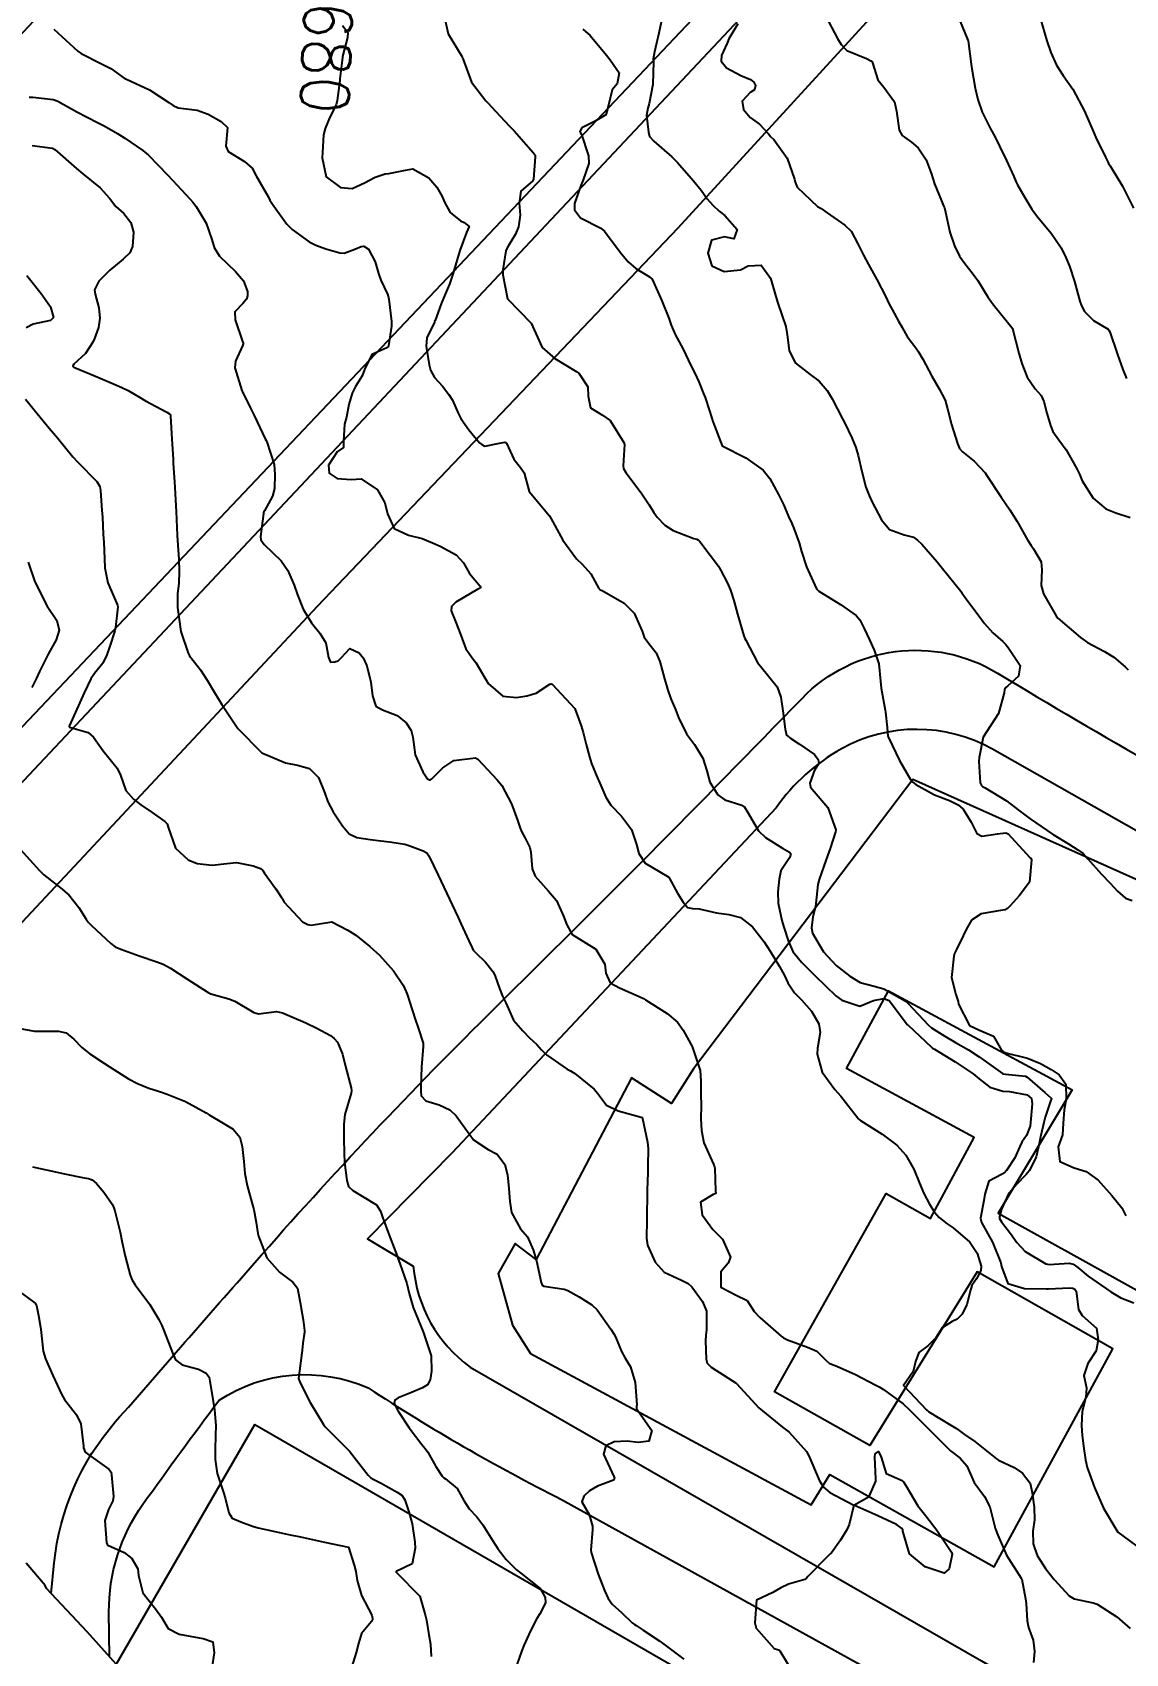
# Model space of a CAD drawing. Header units: metres. Extents: x 292545 to 299085, y 7450245 to 7463078.
# Drawn here: x 295831.4 to 295922.3, y 7461686.7 to 7461821.6 of the extents above; entities that cross this region are included whole.
import ezdxf
from ezdxf.enums import TextEntityAlignment as Align

# ---------------------------------------------------------------- set-up
doc = ezdxf.new("R2010")
doc.units = ezdxf.units.M
for name, color, linetype in [('Area', 45, 'Continuous'), ('Cotas', 45, 'Continuous'), ('Curvas de Nivel 1m', 11, 'Continuous'), ('Curvas de Nivel 5m', 15, 'Continuous'), ('Edificações', 30, 'Continuous'), ('Vias Primárias', 230, 'Continuous')]:
    doc.layers.add(name, color=color, linetype=linetype)
doc.styles.add('Style-STANDARD', font='STANDARD.shx')

msp = doc.modelspace()

# ---------------------------------------------------------------- linework, layer by layer
at = {"layer": 'Area'}
msp.add_polyline3d([(295840.8, 7461683.1, 692.92), (295835.94, 7461688.5, 693.48), (295832.55, 7461692.11, 688.6), (295832.46, 7461692.37, 688.63), (295830.88, 7461694.23, 688.38)], dxfattribs=at)
at = {"layer": 'Curvas de Nivel 1m', "flags": 128}
for points, elevation in [([(295865.61, 7461823.05), (295865.98, 7461821.45), (295867.15, 7461819.53), (295867.18, 7461819.44), (295867.19, 7461819.4), (295867.91, 7461817.43), (295869.12, 7461815.89), (295869.35, 7461815.65), (295869.55, 7461815.41), (295871.09, 7461813.76), (295871.46, 7461813.39), (295873.06, 7461811.57), (295873.21, 7461811.37), (295873.21, 7461811.22), (295873.09, 7461809.37), (295873.08, 7461809.32), (295873.03, 7461809.22), (295872.04, 7461808.36), (295871.89, 7461807.38), (295871.98, 7461806.36), (295871.83, 7461805.39), (295871.58, 7461804.79), (295870.97, 7461803.78), (295870.83, 7461803.54), (295870.78, 7461803.4), (295870.53, 7461801.82), (295870.53, 7461801.4), (295870.92, 7461799.4), (295872.89, 7461797.37), (295873.81, 7461795.36), (295874.86, 7461794.45), (295876.68, 7461793.33), (295876.84, 7461793.21), (295877.61, 7461792.1), (295877.62, 7461791.32), (295877.82, 7461790.33), (295878.81, 7461789.72), (295879.47, 7461789.29), (295880.61, 7461787.45), (295880.65, 7461787.28), (295880.53, 7461785.51), (295880.57, 7461785.28), (295880.75, 7461784.96), (295882.03, 7461783.27), (295882.71, 7461782.28), (295883.1, 7461781.64), (295883.36, 7461781.25), (295884.02, 7461780.57), (295884.69, 7461780.13), (295886.42, 7461779.48), (295886.68, 7461779.4), (295886.81, 7461779.33), (295886.93, 7461779.21), (295887.77, 7461778.09), (295888.46, 7461777.18), (295888.54, 7461777.07), (295888.65, 7461776.87), (295889.22, 7461775.76), (295889.47, 7461775.18), (295889.75, 7461774.3), (295890.06, 7461773.17), (295890.59, 7461771.38), (295890.67, 7461771.16), (295890.74, 7461771), (295891.72, 7461769.15), (295892.55, 7461768.13), (295893.34, 7461767.13), (295893.66, 7461766.26), (295893.82, 7461765.13), (295894.01, 7461763.61), (295894.14, 7461763.12), (295894.49, 7461762.83), (295895.22, 7461762.37), (295896.47, 7461761.51), (295896.77, 7461761.09), (295896.81, 7461760.74), (295896.45, 7461760.2), (295896.06, 7461759.1), (295896.13, 7461758.78), (295896.44, 7461758.42), (295897.57, 7461757.08), (295898.23, 7461755.24), (295898.21, 7461755.07), (295897.76, 7461753.69), (295897.54, 7461753.08), (295897.23, 7461752.21), (295896.84, 7461751.09), (295896.75, 7461750.68), (295896.58, 7461749.09), (295896.54, 7461748.86), (295896.31, 7461747.98), (295896.21, 7461747.09), (295896.3, 7461746.63), (295897.2, 7461745.08), (295898.26, 7461743.95), (295899.4, 7461743.06), (295900.25, 7461742.54), (295901.43, 7461742.22), (295902.24, 7461742.01), (295903.99, 7461741), (295904.22, 7461740.8), (295905.94, 7461738.98), (295906.2, 7461738.76), (295907.3, 7461738.07), (295908.19, 7461737.54), (295909.26, 7461736.94), (295910.17, 7461736.36), (295912.09, 7461734.97), (295912.15, 7461734.93), (295912.34, 7461734.9), (295914, 7461734.73), (295914.15, 7461734.66), (295915.63, 7461733.37), (295916.13, 7461732.93), (295916.17, 7461732.89), (295916.17, 7461732.86), (295916.13, 7461732.75), (295915.65, 7461731.33), (295915.54, 7461730.87), (295915.26, 7461729.7), (295915.1, 7461728.87), (295914.91, 7461728.04), (295914.34, 7461726.88), (295914.22, 7461726.71), (295914.06, 7461726.55), (295913.23, 7461725.71), (295912.58, 7461724.9), (295912.02, 7461723.67), (295911.86, 7461723.07), (295911.86, 7461722.91), (295912.01, 7461722.63), (295912.76, 7461721.66), (295913.3, 7461720.89), (295913.98, 7461720.16), (295915.71, 7461719.12), (295915.97, 7461719.07), (295917.64, 7461719.17), (295917.97, 7461719.11), (295918.37, 7461718.83), (295919.24, 7461718.1), (295919.95, 7461717.59), (295921.12, 7461716.8), (295921.94, 7461716.3), (295923.04, 7461715.88)], 679), ([(295883.76, 7461822.68), (295883.45, 7461821.25), (295883.4, 7461821.03), (295883.16, 7461819.97), (295883.05, 7461819.36), (295883.06, 7461819.25), (295883.06, 7461819.16), (295883, 7461817.25), (295882.71, 7461815.65), (295882.58, 7461815.26), (295882.48, 7461814.65), (295882.65, 7461813.26), (295882.74, 7461812.91), (295883.08, 7461812.52), (295884.58, 7461811.23), (295885.06, 7461810.74), (295886.39, 7461809.22), (295887.03, 7461808.44), (295887.53, 7461807.72), (295887.99, 7461807.2), (295888.53, 7461806.71), (295889, 7461806.33), (295890.03, 7461805.17), (295889.76, 7461804.4), (295888.98, 7461804.57), (295887.88, 7461804.3), (295887.58, 7461803.2), (295887.92, 7461802.16), (295888.95, 7461801.68), (295890.3, 7461801.82), (295890.95, 7461802.14), (295892.01, 7461802.2), (295892.79, 7461801.14), (295892.94, 7461800.66), (295893.37, 7461799.13), (295893.78, 7461798), (295894.07, 7461797.12), (295894.18, 7461796.42), (295894.36, 7461795.12), (295894.86, 7461794.08), (295896.1, 7461793.1), (295896.84, 7461792.56), (295897.52, 7461791.77), (295897.94, 7461791.08), (295898.8, 7461789.43), (295898.98, 7461789.07), (295899.56, 7461787.84), (295899.89, 7461787.05), (295900.1, 7461786.38), (295900.4, 7461785.05), (295900.73, 7461783.74), (295901, 7461783.04), (295901.26, 7461782.49), (295902.02, 7461781.03), (295902.69, 7461780.22), (295903.92, 7461779.78), (295904.69, 7461779.57), (295905.03, 7461779.33), (295905.4, 7461778.99), (295906.66, 7461777.54), (295907.12, 7461776.97), (295908.63, 7461775.09), (295908.69, 7461775), (295908.72, 7461774.95), (295909, 7461774.57), (295910.22, 7461772.93), (295910.38, 7461772.7), (295910.6, 7461772.4), (295911.29, 7461771.62), (295912.12, 7461770.91), (295912.36, 7461770.68), (295912.58, 7461770.41), (295913.58, 7461768.89), (295913.43, 7461768.01), (295912.54, 7461767.22), (295912.37, 7461767.07), (295912.28, 7461766.9), (295912.25, 7461766.62), (295911.77, 7461764.91), (295910.49, 7461762.93), (295910.15, 7461761.25), (295910.13, 7461760.93), (295910.23, 7461759.15), (295910.36, 7461758.93), (295910.44, 7461758.85), (295910.65, 7461758.72), (295912.42, 7461757.65), (295913.39, 7461756.89), (295914.41, 7461756.14), (295916.26, 7461754.86), (295916.34, 7461754.81), (295916.39, 7461754.78), (295917.6, 7461754.06), (295918.38, 7461753.56), (295918.8, 7461753.25), (295919.2, 7461752.82), (295920.35, 7461751.53), (295921.07, 7461750.8), (295921.68, 7461750.13), (295922.33, 7461749.54), (295922.9, 7461749.35)], 677), ([(295908.39, 7461822.95), (295909.17, 7461821.06), (295909.22, 7461820.94), (295909.24, 7461820.87), (295909.48, 7461818.94), (295909.54, 7461818.55), (295909.83, 7461816.93), (295910.05, 7461816), (295910.42, 7461814.93), (295911.09, 7461813.55), (295911.45, 7461812.92), (295911.86, 7461812.12), (295912.43, 7461810.91), (295913.04, 7461809.59), (295913.25, 7461809.11), (295913.36, 7461808.9), (295913.96, 7461807.83), (295914.53, 7461806.88), (295915, 7461806.24), (295916.16, 7461804.86), (295916.97, 7461803.65), (295917.38, 7461802.85), (295917.68, 7461802.12), (295918.1, 7461800.84), (295918.54, 7461799.21), (295918.67, 7461798.83), (295918.91, 7461798.36), (295919.68, 7461797.6), (295920.89, 7461796.88), (295920.96, 7461796.8), (295921.02, 7461796.67), (295921.66, 7461794.79), (295922.1, 7461793.54), (295922.42, 7461792.78)], 674), ([(295915.2, 7461822.87), (295915.8, 7461820.86), (295916.13, 7461819.9), (295916.59, 7461818.86), (295917.14, 7461818), (295917.95, 7461816.84), (295918.91, 7461815.03), (295919.01, 7461814.83), (295919.1, 7461814.62), (295919.63, 7461813.36), (295919.87, 7461812.82), (295920.67, 7461811.19), (295920.86, 7461810.8), (295920.93, 7461810.68), (295921.05, 7461810.48), (295922.07, 7461808.79), (295923.01, 7461806.96)], 673), ([(295833.18, 7461821.84), (295835.16, 7461820.01), (295835.45, 7461819.82), (295837.14, 7461818.97), (295837.91, 7461818.56), (295839.03, 7461817.77), (295839.1, 7461817.74), (295839.13, 7461817.72), (295839.23, 7461817.68), (295841.12, 7461816.8), (295842.75, 7461815.73), (295843.11, 7461815.5), (295843.53, 7461815.3), (295845.1, 7461815.1), (295846.02, 7461814.77), (295847.09, 7461814.17), (295847.63, 7461813.67), (295847.49, 7461812.1), (295847.67, 7461811.67), (295849.05, 7461810.84), (295849.67, 7461810.27), (295850, 7461809.65), (295851.02, 7461807.87), (295851.15, 7461807.63), (295851.36, 7461807.28), (295852.56, 7461805.61), (295852.99, 7461805.18), (295854.42, 7461804.14), (295854.97, 7461803.86), (295855.8, 7461803.57), (295856.96, 7461803.24), (295857.32, 7461803.2), (295858.23, 7461803.55), (295858.74, 7461803.77), (295858.97, 7461803.8), (295859.34, 7461803.53), (295859.91, 7461802.48), (295860.18, 7461801.52), (295860.37, 7461800.95), (295860.93, 7461799.8), (295861.02, 7461799.51), (295861.04, 7461799.39), (295861.26, 7461797.51), (295861.26, 7461797.13), (295861.03, 7461795.51), (295860.99, 7461795.39), (295860.87, 7461795.32), (295859.62, 7461794.77), (295859.03, 7461793.54), (295858.84, 7461792.99), (295858.26, 7461792.12), (295858, 7461791.55), (295857.73, 7461790.63), (295857.51, 7461789.55), (295857.37, 7461788.97), (295857.27, 7461787.56), (295857.28, 7461787.04), (295856.76, 7461786.69), (295856.03, 7461785.57), (295856.07, 7461784.9), (295856.74, 7461784.46), (295857.9, 7461784.39), (295858.74, 7461784.44), (295860.09, 7461783.53), (295860.72, 7461782.45), (295860.93, 7461781.52), (295861.48, 7461780.3), (295862.69, 7461779.75), (295863.81, 7461779.48), (295864.68, 7461779.11), (295865.31, 7461778.83), (295866.66, 7461778.12), (295867.27, 7461777.44), (295867.76, 7461776.55), (295868.63, 7461775.51), (295868.68, 7461775.42), (295868.67, 7461775.38), (295868.63, 7461775.35), (295868.46, 7461775.25), (295866.62, 7461774.17), (295866.25, 7461773.82), (295866.23, 7461773.45), (295866.6, 7461772.55), (295867.03, 7461771.44), (295867.44, 7461770.3), (295868.05, 7461769.43), (295868.28, 7461769.14), (295868.56, 7461768.67), (295869.3, 7461767.41), (295870.53, 7461766.34), (295871.66, 7461766.25), (295872.53, 7461766.39), (295873.3, 7461766.6), (295874.44, 7461767.35), (295874.54, 7461767.38), (295874.63, 7461767.35), (295876.51, 7461765.33), (295877.05, 7461763.87), (295877.21, 7461763.32), (295877.47, 7461762.32), (295877.73, 7461761.31), (295877.9, 7461760.75), (295878.44, 7461759.48), (295878.5, 7461759.37), (295878.53, 7461759.31), (295879.09, 7461757.96), (295879.52, 7461757.29), (295880.41, 7461756.37), (295881.23, 7461755.27), (295881.64, 7461754.01), (295881.84, 7461753.27), (295882.36, 7461752.47), (295884.2, 7461751.38), (295884.34, 7461751.28), (295884.38, 7461751.23), (295885.06, 7461749.96), (295885.54, 7461749.22), (295885.88, 7461748.78), (295886.32, 7461748.7), (295886.85, 7461748.67), (295888.31, 7461748.34), (295889.34, 7461748.2), (295890.31, 7461747.93), (295891.31, 7461747.15), (295892.28, 7461745.91), (295892.76, 7461745.14), (295893.54, 7461743.85), (295893.96, 7461743.12), (295894.25, 7461742.49), (295894.8, 7461741.68), (295895.37, 7461741.1), (295896.22, 7461740.14), (295896.83, 7461739.08), (295896.92, 7461738.36), (295896.71, 7461737.08), (295896.69, 7461736.57), (295897.1, 7461735.08), (295898.14, 7461733.64), (295898.64, 7461733.06), (295900.11, 7461731.19), (295900.18, 7461731.12), (295900.28, 7461731.05), (295902.1, 7461729.91), (295903.31, 7461729.01), (295904.07, 7461728.17), (295904.73, 7461726.99), (295905.2, 7461725.83), (295905.56, 7461724.98), (295906.02, 7461724.09), (295906.45, 7461723.41), (295906.82, 7461722.97), (295907.5, 7461722.45), (295908, 7461722.11), (295909.37, 7461720.94), (295909.98, 7461720.02), (295910.32, 7461718.93), (295910.31, 7461718.58), (295909.95, 7461717.88), (295909.56, 7461717.32), (295909.43, 7461716.94), (295909.14, 7461715.73), (295908.75, 7461714.94), (295908.33, 7461714.53), (295907.91, 7461714.34), (295907.07, 7461713.8), (295906.55, 7461712.97), (295905.89, 7461712.3), (295905.13, 7461711.74), (295904.87, 7461710.99), (295904.67, 7461710.18), (295903.85, 7461709), (295905.78, 7461706.98), (295905.82, 7461706.94), (295905.98, 7461706.82), (295907.81, 7461705.71), (295908.27, 7461705.42), (295908.94, 7461704.94), (295909.79, 7461704.35), (295911.61, 7461702.91), (295911.77, 7461702.8), (295913.07, 7461702.19), (295913.76, 7461701.7), (295914.41, 7461700.87), (295914.56, 7461700.06), (295914.73, 7461698.87), (295914.77, 7461697.82), (295914.63, 7461696.88), (295914.66, 7461695.84), (295914.99, 7461694.87), (295915.67, 7461693.77), (295916.4, 7461692.85), (295917.64, 7461691.5), (295918.06, 7461691.26), (295919.63, 7461690.93), (295919.98, 7461690.81), (295921.62, 7461689.77), (295922.71, 7461688.78)], 681), ([(295877.19, 7461821.83), (295877.79, 7461821.31), (295879.16, 7461819.68), (295879.45, 7461819.3), (295880.21, 7461818.22), (295880.03, 7461817.29), (295879.62, 7461816.8), (295879.27, 7461815.3), (295879.25, 7461815.15), (295879.1, 7461814.71), (295878.22, 7461814.18), (295877.09, 7461813.63), (295876.93, 7461813.32), (295876.99, 7461813.23), (295877.08, 7461813.08), (295877.67, 7461811.31), (295877.69, 7461810.68), (295877.22, 7461809.32), (295877.17, 7461809.18), (295877.03, 7461808.84), (295876.48, 7461807.33), (295876.48, 7461806.8), (295877, 7461806.14), (295878.69, 7461805.3), (295878.99, 7461805.05), (295880.3, 7461803.29), (295880.95, 7461802.48), (295881.6, 7461801.92), (295882.74, 7461801.25), (295882.94, 7461801.04), (295883.76, 7461799.24), (295884.35, 7461797.79), (295884.54, 7461797.23), (295884.88, 7461796.44), (295885.53, 7461795.22), (295886.15, 7461793.92), (295886.49, 7461793.21), (295886.84, 7461792.49), (295887.21, 7461791.59), (295887.36, 7461791.2), (295887.72, 7461790.1), (295888.01, 7461789.19), (295888.77, 7461787.18), (295890.76, 7461786.18), (295892.18, 7461785.15), (295892.74, 7461784.46), (295893.47, 7461783.13), (295893.88, 7461782.29), (295894.39, 7461781.11), (295894.48, 7461780.9), (295894.7, 7461780.39), (295895.17, 7461779.11), (295895.38, 7461778.4), (295895.78, 7461777.1), (295896.63, 7461775.28), (295896.81, 7461775.09), (295898.62, 7461773.97), (295899.93, 7461773.05), (295900.24, 7461772.69), (295900.59, 7461771.97), (295901.04, 7461771.04), (295901.43, 7461770.18), (295901.8, 7461769.03), (295901.96, 7461767.61), (295902.01, 7461767.03), (295902.33, 7461765.2), (295902.36, 7461765.02), (295902.5, 7461763.74), (295902.57, 7461763.02), (295902.61, 7461762.9), (295903.53, 7461761.01), (295904.45, 7461759.42), (295904.64, 7461759.19), (295904.89, 7461758.99), (295906.43, 7461758.14), (295907.7, 7461757.68), (295908.42, 7461757.32), (295908.83, 7461756.95), (295909.48, 7461755.86), (295909.96, 7461754.93), (295910.39, 7461754.7), (295911.69, 7461754.91), (295912.39, 7461754.97), (295912.57, 7461754.9), (295914.37, 7461752.92), (295914.4, 7461752.9), (295914.45, 7461752.88), (295914.51, 7461752.74), (295914.34, 7461750.88), (295913.49, 7461749.73), (295912.73, 7461748.9), (295912.52, 7461748.7), (295912.32, 7461748.58), (295911.92, 7461748.51), (295910.32, 7461748.23), (295909.53, 7461747.72), (295909.07, 7461746.94), (295908.84, 7461746.4), (295908.28, 7461745.28), (295908.16, 7461745.06), (295908.12, 7461744.95), (295908.05, 7461744.73), (295907.87, 7461742.96), (295908.23, 7461741.52), (295908.4, 7461740.95), (295908.45, 7461740.72), (295909.36, 7461738.94), (295910.2, 7461738.57), (295911.34, 7461738.06), (295912.03, 7461736.9), (295912.18, 7461736.75), (295912.38, 7461736.69), (295914.17, 7461736.24), (295915.25, 7461735.78), (295916.16, 7461735.3), (295916.82, 7461734.85), (295917.37, 7461734.07), (295917.4, 7461732.84), (295917.22, 7461731.94), (295917.16, 7461730.84), (295917.09, 7461729.85), (295916.73, 7461728.85), (295916.86, 7461727.63), (295918.07, 7461727.1), (295919.05, 7461726.82), (295920.05, 7461726.09), (295921.21, 7461724.8), (295922.02, 7461723.77), (295922.36, 7461723.13)], 678), ([(295890.07, 7461822.3), (295889.42, 7461821.18), (295889.33, 7461821.03), (295889.18, 7461820.68), (295888.71, 7461819.64), (295888.7, 7461819.18), (295889.15, 7461818.62), (295890.32, 7461817.99), (295891.14, 7461817.65), (295891.41, 7461817.43), (295891.55, 7461817.15), (295891.48, 7461816.8), (295891.12, 7461816.56), (295890.44, 7461815.84), (295890.56, 7461815.17), (295891.1, 7461814.49), (295891.88, 7461813.94), (295892.62, 7461813.14), (295892.84, 7461812.89), (295893.08, 7461812.66), (295894.18, 7461811.12), (295894.8, 7461809.35), (295894.86, 7461809.11), (295895.03, 7461808.69), (295896.72, 7461807.09), (295897.01, 7461806.91), (295897.52, 7461806.57), (295898.99, 7461805.53), (295899.51, 7461805.05), (295900.06, 7461803.97), (295900.53, 7461803.04), (295900.96, 7461802.27), (295901.64, 7461801.03), (295902.38, 7461799.57), (295902.64, 7461799.02), (295902.91, 7461798.53), (295903.45, 7461797.56), (295903.74, 7461797.01), (295904.16, 7461796.28), (295904.88, 7461795.32), (295905.12, 7461794.99), (295905.46, 7461794.39), (295906.22, 7461792.98), (295906.83, 7461791.93), (295907.32, 7461790.97), (295907.52, 7461790.26), (295907.86, 7461788.96), (295908.35, 7461787.38), (295908.53, 7461786.95), (295908.77, 7461786.68), (295909.73, 7461785.91), (295910.66, 7461784.92), (295910.75, 7461784.8), (295911.99, 7461782.91), (295912.71, 7461781.84), (295913.33, 7461780.89), (295914.19, 7461779.37), (295914.48, 7461778.88), (295914.67, 7461778.62), (295915.32, 7461777.53), (295915.38, 7461776.87), (295915.33, 7461775.56), (295915.51, 7461774.87), (295916.6, 7461772.98), (295916.71, 7461772.85), (295918.59, 7461771.22), (295919.17, 7461770.82), (295920.58, 7461770.07), (295921.37, 7461769.59), (295922.31, 7461768.78), (295922.56, 7461768.53)], 676), ([(295831.12, 7461816.19), (295831.44, 7461816.19), (295833.11, 7461815.98), (295833.51, 7461815.84), (295835.1, 7461814.97), (295836.81, 7461814.08), (295837.08, 7461813.94), (295837.35, 7461813.8), (295838.47, 7461813.17), (295839.07, 7461812.78), (295840.57, 7461811.75), (295841.06, 7461811.35), (295842.62, 7461809.73), (295843.04, 7461809.28), (295844.52, 7461807.71), (295844.75, 7461807.44), (295845.01, 7461807.09), (295845.84, 7461805.69), (295846.31, 7461804.35), (295846.51, 7461803.68), (295846.96, 7461802.97), (295848.29, 7461801.67), (295848.94, 7461800.91), (295849.28, 7461800.01), (295849.28, 7461799.65), (295849.2, 7461799.37), (295848.91, 7461799.01), (295848.24, 7461798.33), (295848.25, 7461797.67), (295848.87, 7461795.85), (295848.93, 7461795.71), (295848.92, 7461795.66), (295848.87, 7461795.5), (295848.29, 7461794.23), (295848.23, 7461793.67), (295848.82, 7461791.79), (295848.88, 7461791.66), (295849.52, 7461790.36), (295849.87, 7461789.64), (295850.77, 7461787.77), (295850.84, 7461787.63), (295850.9, 7461787.5), (295851.5, 7461785.62), (295851.57, 7461784.8), (295851.52, 7461783.62), (295851.36, 7461782.99), (295850.71, 7461781.78), (295850.65, 7461781.69), (295850.63, 7461781.63), (295850.63, 7461781.56), (295850.38, 7461779.63), (295850.39, 7461779.35), (295850.68, 7461778.96), (295852.1, 7461777.62), (295852.65, 7461776.81), (295853.16, 7461775.6), (295853.46, 7461774.77), (295853.92, 7461773.6), (295854.6, 7461772.44), (295855.3, 7461771.58), (295855.79, 7461770.79), (295856.03, 7461769.57), (295856.18, 7461769.19), (295856.56, 7461769.21), (295856.83, 7461769.29), (295857.08, 7461769.55), (295857.81, 7461770.31), (295858.57, 7461769.96), (295858.92, 7461769.54), (295859.22, 7461768.87), (295859.54, 7461767.53), (295859.69, 7461766.37), (295859.97, 7461765.53), (295860.51, 7461765.22), (295861.75, 7461764.74), (295862.5, 7461764.14), (295862.9, 7461763.49), (295863.04, 7461762.93), (295863.24, 7461761.48), (295863.87, 7461760.06), (295864.27, 7461759.47), (295864.44, 7461759.39), (295864.52, 7461759.39), (295864.63, 7461759.47), (295865.53, 7461760.39), (295866.46, 7461761.01), (295868.25, 7461761.21), (295868.46, 7461761.11), (295870.07, 7461759.4), (295870.44, 7461758.92), (295871.25, 7461757.39), (295871.76, 7461756.03), (295871.97, 7461755.38), (295872.09, 7461755.08), (295872.38, 7461754.53), (295872.77, 7461753.77), (295872.87, 7461753.37), (295872.98, 7461751.99), (295873.23, 7461751.37), (295874.33, 7461750.14), (295875, 7461749.34), (295875.59, 7461748.06), (295875.85, 7461747.33), (295876.29, 7461746.53), (295878.27, 7461745.31), (295879.01, 7461744.05), (295879.1, 7461743.3), (295879.45, 7461742.5), (295880.24, 7461742.09), (295882.11, 7461741.26), (295882.23, 7461741.19), (295882.41, 7461741.08), (295884.21, 7461739.96), (295885.05, 7461739.23), (295885.54, 7461738.56), (295886.18, 7461737.39), (295886.27, 7461737.21), (295886.35, 7461737.04), (295886.95, 7461735.2), (295887, 7461734.35), (295887, 7461733.2), (295887.02, 7461732.31), (295887.01, 7461731.2), (295887.07, 7461730.23), (295887.25, 7461729.2), (295888.07, 7461727.43), (295888.15, 7461727.19), (295888.16, 7461727.09), (295888.23, 7461725.19), (295888.24, 7461724.99), (295888.04, 7461724.89), (295886.97, 7461724.26), (295887.12, 7461723.2), (295888, 7461721.99), (295888.8, 7461721.18), (295889.47, 7461719.68), (295889.28, 7461719.18), (295888.67, 7461718.47), (295888.67, 7461717.18), (295889.94, 7461716.51), (295890.86, 7461716.08), (295891.45, 7461715.15), (295891.92, 7461714.66), (295893.68, 7461713.12), (295893.89, 7461712.96), (295894.2, 7461712.81), (295895.88, 7461712.19), (295896.65, 7461711.85), (295897.43, 7461711.08), (295897.67, 7461710.87), (295897.87, 7461710.79), (295898.32, 7461710.61), (295899.86, 7461709.92), (295901.56, 7461709.03), (295901.85, 7461708.88), (295902.2, 7461708.67), (295903.83, 7461707.47), (295904.36, 7461706.99), (295905.81, 7461705.53), (295906.36, 7461704.97), (295907.78, 7461703.58), (295908.57, 7461702.95), (295909.14, 7461702.31), (295909.75, 7461700.93), (295910.6, 7461699.78), (295911.04, 7461698.92), (295911.48, 7461697.14), (295911.56, 7461696.91), (295911.7, 7461696.56), (295912.44, 7461694.9), (295913.65, 7461692.98), (295913.7, 7461692.89), (295914.02, 7461691.26), (295914.08, 7461690.88), (295914.16, 7461689.43), (295914.27, 7461688.88), (295914.65, 7461687.82), (295914.75, 7461686.87), (295914.67, 7461685.97)], 682), ([(295831.37, 7461812.17), (295833.06, 7461811.94), (295833.27, 7461811.84), (295835.05, 7461810.26), (295835.58, 7461809.81), (295837.03, 7461808.63), (295837.8, 7461807.79), (295838.32, 7461807.09), (295839, 7461806.52), (295839.59, 7461805.76), (295839.79, 7461804.96), (295839.72, 7461803.76), (295839.5, 7461803.23), (295838.95, 7461802.71), (295837.82, 7461801.79), (295836.93, 7461800.88), (295836.56, 7461800.17), (295836.6, 7461799.8), (295836.91, 7461798.65), (295837, 7461797.8), (295836.89, 7461797.01), (295836.57, 7461796.11), (295836.43, 7461795.8), (295835.81, 7461794.87), (295834.85, 7461793.98), (295834.76, 7461793.82), (295834.85, 7461793.72), (295835.03, 7461793.64), (295836.84, 7461792.88), (295838.39, 7461792.22), (295838.83, 7461792.04), (295839.37, 7461791.77), (295840.29, 7461791.23), (295840.81, 7461790.92), (295842.57, 7461789.97), (295842.8, 7461789.85), (295842.86, 7461789.78), (295842.87, 7461789.73), (295842.88, 7461789.65), (295842.99, 7461787.73), (295843.09, 7461786.06), (295843.11, 7461785.72), (295843.2, 7461784.19), (295843.23, 7461783.73), (295843.26, 7461783.19), (295843.34, 7461781.72), (295843.37, 7461781.05), (295843.44, 7461779.72), (295843.49, 7461778.91), (295843.56, 7461777.72), (295843.61, 7461776.76), (295843.58, 7461775.72), (295843.45, 7461774.89), (295843.45, 7461773.72), (295843.59, 7461772.73), (295843.74, 7461771.72), (295844.34, 7461769.94), (295844.45, 7461769.71), (295844.56, 7461769.56), (295845.38, 7461768.53), (295845.93, 7461767.69), (295846.53, 7461766.67), (295847.14, 7461765.67), (295848.49, 7461763.66), (295850.47, 7461761.64), (295852.46, 7461760.8), (295853.45, 7461760.61), (295854.45, 7461760.34), (295855.2, 7461759.58), (295855.72, 7461758.29), (295855.98, 7461757.57), (295856.41, 7461756.74), (295857.18, 7461755.56), (295857.74, 7461754.91), (295858.38, 7461754.6), (295859.49, 7461754.42), (295860.38, 7461754.31), (295861.11, 7461754.24), (295862.38, 7461754.03), (295862.78, 7461753.9), (295863.91, 7461753.48), (295864.21, 7461753.31), (295864.37, 7461753.07), (295865.15, 7461751.46), (295865.86, 7461749.93), (295866.09, 7461749.45), (295866.32, 7461749), (295866.81, 7461747.94), (295867.04, 7461747.44), (295867.71, 7461746), (295867.97, 7461745.42), (295868.07, 7461745.22), (295868.27, 7461745.01), (295869.08, 7461744.23), (295869.72, 7461743.41), (295869.9, 7461743.06), (295870.24, 7461742.04), (295870.51, 7461741.4), (295870.78, 7461740.84), (295871.42, 7461739.39), (295872.19, 7461738.52), (295872.76, 7461737.94), (295873.36, 7461737.36), (295873.76, 7461736.94), (295874.17, 7461736.5), (295875.89, 7461735.33), (295876.16, 7461735.18), (295876.53, 7461734.95), (295878.14, 7461733.67), (295878.4, 7461733.31), (295879.15, 7461732.32), (295880.12, 7461731.84), (295882.05, 7461731.32), (295882.11, 7461731.29), (295882.15, 7461731.26), (295882.16, 7461731.21), (295882.57, 7461729.26), (295882.62, 7461728.71), (295882.59, 7461727.25), (295882.59, 7461726.73), (295882.54, 7461725.25), (295882.54, 7461724.76), (295882.52, 7461723.25), (295882.51, 7461722.76), (295882.47, 7461721.26), (295882.56, 7461720.68), (295883.2, 7461719.25), (295883.96, 7461718.44), (295885.4, 7461717.77), (295885.95, 7461717.5), (295886.26, 7461717.21), (295887.13, 7461716), (295887.47, 7461715.19), (295887.46, 7461713.63), (295887.42, 7461713.19), (295887.4, 7461712.71), (295887.44, 7461711.2), (295887.54, 7461710.87), (295887.87, 7461710.54), (295889.64, 7461709.39), (295889.85, 7461709.26), (295889.91, 7461709.23), (295889.98, 7461709.17), (295891.82, 7461707.14), (295893.81, 7461705.55), (295894.34, 7461705.11), (295895.78, 7461703.52), (295896.01, 7461703.1), (295896.53, 7461701.86), (295896.88, 7461701.08), (295897.21, 7461700.54), (295897.74, 7461700.1), (295899.73, 7461699.05), (295901, 7461699.78), (295901.55, 7461701.03), (295901.56, 7461701.23), (295901.48, 7461703.03), (295901.5, 7461703.31), (295901.78, 7461703.52), (295902.01, 7461703.03), (295902.42, 7461701.68), (295903.75, 7461701.09), (295903.87, 7461701), (295904.07, 7461700.68), (295905.05, 7461698.99), (295905.72, 7461698.16), (295906.63, 7461696.97), (295907.69, 7461695.4), (295907.86, 7461695.13), (295907.9, 7461694.96), (295907.67, 7461693.74), (295907.24, 7461693.39), (295905.67, 7461693.91), (295904.37, 7461694.99), (295903.82, 7461696.88), (295903.8, 7461697), (295903.71, 7461697.14), (295903.29, 7461697.43), (295901.72, 7461698.17), (295899.73, 7461699.05), (295899.33, 7461697.43), (295899.18, 7461697.06), (295898.63, 7461696.13), (295897.86, 7461695.07), (295897.76, 7461694.99), (295897.68, 7461694.92), (295895.91, 7461693.1), (295895.79, 7461692.97), (295895.66, 7461692.87), (295894.3, 7461692.47), (295893.65, 7461692.16), (295893, 7461691.77), (295891.63, 7461691.15), (295891.5, 7461689.27), (295891.51, 7461689.15), (295891.61, 7461688.82), (295893.09, 7461687.13), (295893.47, 7461687.01), (295893.58, 7461686.93), (295894.68, 7461685.11)], 683), ([(295830.94, 7461801.34), (295832.11, 7461799.86), (295832.91, 7461798.73), (295833.16, 7461797.85), (295832.89, 7461797.61), (295831.45, 7461797.3), (295830.88, 7461796.99)], 684), ([(295830.81, 7461791.07), (295831.8, 7461789.86), (295832.79, 7461788.66), (295833.16, 7461788.22), (295833.48, 7461787.84), (295834.76, 7461786.25), (295835.16, 7461785.82), (295836.74, 7461784.22), (295836.99, 7461783.8), (295837.06, 7461783.46), (295837.18, 7461781.8), (295837.21, 7461781.28), (295837.29, 7461779.79), (295837.32, 7461779.15), (295837.39, 7461777.79), (295837.43, 7461777.02), (295837.66, 7461775.79), (295838.48, 7461773.91), (295838.51, 7461773.78), (295838.31, 7461772.07), (295838.26, 7461771.78), (295837.84, 7461770.52), (295837.57, 7461769.79), (295837.25, 7461769.1), (295836.55, 7461768.25), (295836.24, 7461767.8), (295835.7, 7461766.64), (295835.34, 7461765.82), (295834.49, 7461763.92), (295834.46, 7461763.87), (295834.45, 7461763.83), (295834.49, 7461763.78), (295836.03, 7461763.34), (295836.48, 7461762.95), (295837.29, 7461761.79), (295838.45, 7461760.35), (295838.71, 7461759.78), (295839.16, 7461758.5), (295839.79, 7461757.77), (295840.42, 7461757.32), (295841.35, 7461756.68), (295842.4, 7461755.93), (295842.59, 7461755.73), (295842.69, 7461755.44), (295843.3, 7461753.72), (295844.36, 7461752.74), (295845.1, 7461752.43), (295846.36, 7461752.29), (295847.58, 7461752.44), (295848.36, 7461752.51), (295849.77, 7461752.23), (295850.36, 7461752.01), (295850.56, 7461751.84), (295850.71, 7461751.63), (295851.65, 7461750.31), (295852.12, 7461749.61), (295852.19, 7461749.48), (295852.32, 7461749.23), (295853.87, 7461747.59), (295854.3, 7461747.36), (295854.58, 7461747.31), (295856.3, 7461747.57), (295857.64, 7461746.89), (295858.29, 7461746.48), (295859.47, 7461745.53), (295860.27, 7461744.8), (295861.43, 7461743.51), (295862.24, 7461742.31), (295862.5, 7461741.76), (295862.59, 7461741.49), (295862.77, 7461740.95), (295863.23, 7461739.48), (295863.48, 7461738.77), (295863.89, 7461737.47), (295863.91, 7461737.2), (295863.77, 7461735.48), (295863.72, 7461733.89), (295863.7, 7461733.48), (295863.74, 7461733.09), (295864.13, 7461732.69), (295865.24, 7461732.34), (295866.12, 7461731.94), (295866.64, 7461731.44), (295868.08, 7461729.43), (295869.32, 7461728.65), (295870.07, 7461728.26), (295870.7, 7461727.39), (295870.93, 7461726.52), (295871.04, 7461725.39), (295871.1, 7461724.32), (295871.26, 7461723.39), (295872, 7461722.03), (295872.59, 7461721.37), (295873.05, 7461720.3), (295873.32, 7461719.37), (295873.73, 7461717.58), (295873.81, 7461717.36), (295873.94, 7461717.28), (295875.63, 7461717.03), (295875.94, 7461716.92), (295876.87, 7461716.39), (295877.93, 7461715.71), (295878.39, 7461715.31), (295879.52, 7461713.68), (295879.76, 7461713.29), (295879.89, 7461713.04), (295880.41, 7461711.82), (295880.72, 7461711.28), (295881.15, 7461710.55), (295881.53, 7461709.26), (295881.69, 7461707.4), (295881.66, 7461707.26), (295881.64, 7461707.08), (295881.82, 7461706.83), (295882.93, 7461705.25), (295882.69, 7461704.36), (295881.79, 7461704.25), (295880.88, 7461704.36), (295879.79, 7461704.31), (295879.11, 7461703.98), (295878.9, 7461703.3), (295879.76, 7461701.44), (295879.81, 7461701.29), (295879.75, 7461701.14), (295878.41, 7461700.64), (295877.74, 7461700.25), (295877.26, 7461699.8), (295877.1, 7461699.32), (295877.72, 7461698.26), (295877.99, 7461697.31), (295878, 7461697.01), (295877.85, 7461695.31), (295877.87, 7461695.12), (295878.45, 7461693.3), (295878.99, 7461691.95), (295879.28, 7461691.29), (295879.63, 7461690.8), (295880.42, 7461690.08), (295881.3, 7461689.26), (295881.47, 7461689.12), (295881.61, 7461689.03), (295882.21, 7461688.65), (295883.6, 7461687.72), (295884.27, 7461687.23), (295885.58, 7461686.24)], 684), ([(295830.2, 7461738.74), (295831.57, 7461738.48), (295832.19, 7461738.49), (295833.55, 7461738.48), (295834.19, 7461738.34), (295834.85, 7461737.82), (295835.5, 7461737.13), (295836.17, 7461736.59), (295837.39, 7461735.79), (295838.16, 7461735.29), (295839.39, 7461734.52), (295840.14, 7461734.12), (295841.08, 7461733.75), (295841.88, 7461733.49), (295842.13, 7461733.4), (295842.61, 7461733.25), (295844.12, 7461732.63), (295845.84, 7461731.69), (295846.11, 7461731.52), (295847.27, 7461730.84), (295848.1, 7461730.32), (295848.64, 7461729.65), (295848.84, 7461728.9), (295848.98, 7461727.65), (295849.07, 7461726.63), (295849.25, 7461725.65), (295849.73, 7461723.93), (295849.8, 7461723.64), (295850, 7461722.56), (295850.15, 7461721.64), (295850.19, 7461721.44), (295850.89, 7461719.63), (295851.95, 7461718.42), (295853.06, 7461717.6), (295853.44, 7461717.1), (295853.72, 7461715.59), (295853.75, 7461715.42), (295853.91, 7461714.46), (295854.03, 7461713.59), (295854.02, 7461713.47), (295853.89, 7461712.52), (295853.8, 7461711.66), (295853.79, 7461711.59), (295853.77, 7461711.49), (295853.53, 7461709.59), (295853.61, 7461709.35), (295853.84, 7461708.89), (295854.51, 7461707.58), (295855.62, 7461705.76), (295855.75, 7461705.57), (295855.8, 7461705.51), (295857.78, 7461703.55), (295859.33, 7461701.53), (295859.55, 7461701.32), (295859.75, 7461701.22), (295860.35, 7461700.91), (295861.74, 7461700.13), (295862.12, 7461699.87), (295862.38, 7461699.49), (295862.72, 7461698.49), (295863, 7461697.49), (295863.2, 7461695.98), (295863.23, 7461695.48), (295862.98, 7461694.17), (295861.66, 7461693.52), (295861.65, 7461693.52), (295861.65, 7461693.5), (295861.66, 7461693.47), (295863.63, 7461691.48), (295864.07, 7461689.93), (295864.17, 7461689.47), (295864.38, 7461688.25), (295864.5, 7461687.47), (295864.58, 7461686.46)], 686), ([(295831.39, 7461727.19), (295832.05, 7461727.05), (295833.06, 7461726.83), (295834.05, 7461726.6), (295835.55, 7461726.31), (295836.05, 7461726.22), (295836.35, 7461726.11), (295836.71, 7461725.8), (295837.32, 7461725.08), (295838.03, 7461724.08), (295838.17, 7461723.78), (295838.25, 7461723.54), (295838.68, 7461721.77), (295838.86, 7461720.89), (295839.11, 7461719.77), (295839.53, 7461718.18), (295839.69, 7461717.76), (295839.94, 7461717.37), (295841.17, 7461715.75), (295841.91, 7461714.5), (295842.16, 7461713.99), (295842.27, 7461713.73), (295842.53, 7461713.09), (295843.04, 7461711.72), (295843.3, 7461711.15), (295843.86, 7461710.72), (295845.21, 7461710.35), (295845.86, 7461710.02), (295846.09, 7461709.69), (295846.16, 7461709.37), (295846.43, 7461707.68), (295846.54, 7461706.97), (295846.64, 7461705.68), (295846.62, 7461704.85), (295846.6, 7461703.68), (295846.61, 7461702.85), (295846.76, 7461701.68), (295847.3, 7461700.11), (295847.44, 7461699.67), (295847.72, 7461698.42), (295848.01, 7461697.96), (295848.72, 7461697.65), (295849.71, 7461697.31), (295850.17, 7461697.17), (295851.7, 7461696.82), (295852.7, 7461696.61), (295853.69, 7461696.4), (295855.19, 7461696.08), (295855.69, 7461695.97), (295857.68, 7461695.55), (295858.17, 7461694.05), (295858.31, 7461693.54), (295858.41, 7461692.78), (295858.78, 7461691.54), (295859.62, 7461689.89), (295859.69, 7461689.61), (295859.69, 7461689.53), (295859.61, 7461689.37), (295858.78, 7461688.36), (295858.52, 7461687.54), (295858.34, 7461686.78), (295857.95, 7461685.55)], 687), ([(295829.94, 7461717.1), (295831.62, 7461715.85), (295831.74, 7461715.67), (295831.91, 7461714.84), (295832.07, 7461713.85), (295832.09, 7461713.66), (295832.29, 7461711.85), (295832.48, 7461711.23), (295833.1, 7461709.84), (295833.84, 7461708.22), (295834.07, 7461707.83), (295835.07, 7461706.56), (295835.42, 7461705.81), (295835.64, 7461703.95), (295835.65, 7461703.81), (295835.78, 7461703.46), (295836.96, 7461702.59), (295837.76, 7461702.03), (295837.94, 7461701.78), (295837.96, 7461701.57), (295838.13, 7461699.78), (295838.08, 7461699.42), (295837.72, 7461698.68), (295837.42, 7461697.78), (295837.56, 7461695.92), (295837.61, 7461695.79), (295837.68, 7461695.73), (295839.02, 7461695.11), (295839.67, 7461694.61), (295840.16, 7461693.75), (295840.22, 7461693.19), (295840.58, 7461691.75), (295841.62, 7461690.43), (295842.14, 7461689.73), (295842.68, 7461688.8), (295843.6, 7461688.31), (295845.27, 7461688.02), (295845.6, 7461687.96), (295846.41, 7461687.68), (295846.5, 7461686.76), (295846.36, 7461685.68)], 688)]:
    msp.add_lwpolyline(points, dxfattribs=dict(at, elevation=elevation))
at = {"layer": 'Curvas de Nivel 5m', "flags": 128}
for points, elevation in [([(295897.39, 7461822.9), (295898.36, 7461821.07), (295898.67, 7461820.57), (295899.16, 7461820.07), (295900.79, 7461819.41), (295901.15, 7461819.22), (295901.25, 7461819.13), (295901.29, 7461819.04), (295901.74, 7461817.63), (295902.22, 7461817.03), (295903.11, 7461815.81), (295903.28, 7461815.02), (295903.5, 7461813.43), (295903.75, 7461813.01), (295904.52, 7461812.44), (295905.07, 7461811.97), (295905.74, 7461810.98), (295906.16, 7461809.86), (295906.43, 7461808.98), (295907.02, 7461807.55), (295907.2, 7461807.15), (295907.27, 7461806.97), (295907.36, 7461806.61), (295907.73, 7461804.96), (295908.12, 7461803.81), (295908.51, 7461802.95), (295908.96, 7461802.35), (295909.59, 7461801.58), (295910.04, 7461800.93), (295910.92, 7461799.51), (295911.34, 7461798.92), (295912.89, 7461797.01), (295912.94, 7461796.94), (295912.95, 7461796.9), (295912.97, 7461796.82), (295913.46, 7461794.89), (295913.7, 7461794.04), (295914.15, 7461792.89), (295914.83, 7461791.93), (295915.33, 7461791.37), (295915.53, 7461790.87), (295915.78, 7461789.9), (295916.08, 7461788.86), (295916.29, 7461788.36), (295916.78, 7461787.69), (295917.4, 7461786.84), (295918.26, 7461785.33), (295918.51, 7461784.83), (295918.74, 7461784.27), (295919.65, 7461782.82), (295920.71, 7461781.95), (295921.52, 7461781.61), (295922.71, 7461781.21)], 675), ([(295857.19, 7461822.15), (295857.62, 7461821.56), (295857.6, 7461821.14), (295857.2, 7461819.56), (295857.19, 7461819.52), (295857.15, 7461819.27), (295856.98, 7461817.71), (295856.97, 7461817.56), (295856.76, 7461815.92), (295856.65, 7461815.56), (295856.14, 7461814.53), (295855.74, 7461813.57), (295855.62, 7461813.04), (295855.52, 7461811.58), (295855.5, 7461811.13), (295855.83, 7461809.57), (295857.02, 7461808.67), (295857.99, 7461808.59), (295859.03, 7461809.05), (295859.91, 7461809.53), (295860.75, 7461809.8), (295861.04, 7461809.83), (295862.43, 7461810.1), (295863.04, 7461810.22), (295864.36, 7461809.48), (295865.03, 7461808.71), (295865.49, 7461807.93), (295865.68, 7461807.46), (295866.14, 7461806.59), (295867, 7461805.9), (295867.31, 7461805.75), (295867.73, 7461805.43), (295867.5, 7461804.92), (295866.96, 7461803.44), (295866.38, 7461801.45), (295866.1, 7461800.62), (295865.6, 7461799.46), (295865.4, 7461798.98), (295864.89, 7461797.6), (295864.85, 7461797.51), (295864.84, 7461797.47), (295864.21, 7461796.15), (295864.15, 7461795.48), (295864.41, 7461793.92), (295864.5, 7461793.47), (295864.84, 7461792.86), (295865.5, 7461792.13), (295866.05, 7461791.45), (295866.34, 7461790.97), (295866.81, 7461789.89), (295867.04, 7461789.44), (295867.7, 7461788.52), (295868.6, 7461787.42), (295868.77, 7461787.28), (295869.03, 7461787.15), (295870.26, 7461787.41), (295870.7, 7461787.47), (295870.77, 7461787.45), (295870.83, 7461787.4), (295871.44, 7461786.07), (295871.99, 7461785.38), (295872.3, 7461784.93), (295872.73, 7461783.37), (295874.41, 7461781.35), (295874.7, 7461780.86), (295875.52, 7461779.34), (295876.66, 7461777.79), (295877.14, 7461777.32), (295877.85, 7461776.52), (295878.53, 7461775.3), (295878.57, 7461775.24), (295878.63, 7461775.21), (295878.8, 7461775.13), (295880.62, 7461774.1), (295881.45, 7461773.27), (295882.11, 7461771.75), (295882.29, 7461771.26), (295882.58, 7461770.85), (295883.29, 7461769.97), (295883.59, 7461769.24), (295883.99, 7461767.79), (295884.14, 7461767.24), (295884.23, 7461766.93), (295884.52, 7461766.14), (295884.89, 7461765.23), (295885.14, 7461764.59), (295885.82, 7461763.22), (295886.48, 7461762.32), (295887.18, 7461761.2), (295887.5, 7461760.15), (295887.76, 7461759.2), (295888.43, 7461758.13), (295888.99, 7461757.74), (295890.42, 7461757.28), (295890.61, 7461757.16), (295890.91, 7461756.66), (295891.8, 7461755.15), (295892.39, 7461754.59), (295893.8, 7461753.71), (295894.38, 7461753.38), (295894.48, 7461753.23), (295894.47, 7461753.12), (295894.44, 7461753.05), (295894.37, 7461752.89), (295893.67, 7461751.81), (295893.51, 7461751.13), (295893.4, 7461750.06), (295893.44, 7461749.13), (295893.74, 7461747.7), (295893.9, 7461747.12), (295894.29, 7461745.94), (295894.66, 7461745.11), (295895.37, 7461744.21), (295896.26, 7461743.34), (295896.51, 7461743.09), (295898.24, 7461741.43), (295898.72, 7461741.07), (295900.23, 7461740.57), (295901.37, 7461741.03), (295902.23, 7461741.21), (295902.66, 7461741.02), (295904.2, 7461739.02), (295904.22, 7461739), (295906.18, 7461737.14), (295906.27, 7461737.07), (295906.43, 7461736.98), (295908.17, 7461735.92), (295909.67, 7461734.93), (295910.15, 7461734.51), (295911.04, 7461733.81), (295912.14, 7461733.5), (295912.69, 7461733.45), (295914.14, 7461733.19), (295914.5, 7461732.88), (295914.56, 7461732.44), (295914.44, 7461730.88), (295914.39, 7461730.59), (295914.1, 7461729.8), (295913.72, 7461729.25), (295913.55, 7461728.89), (295913.12, 7461727.94), (295912.43, 7461726.9), (295912.26, 7461726.7), (295912.06, 7461726.58), (295910.97, 7461726), (295910.63, 7461724.92), (295910.55, 7461724.4), (295910.27, 7461722.93), (295910.36, 7461722.57), (295911.26, 7461720.92), (295911.97, 7461719.2), (295912.03, 7461718.91), (295912.55, 7461717.5), (295913.94, 7461717.08), (295915.76, 7461717.05), (295915.94, 7461717.05), (295917.67, 7461717.12), (295917.95, 7461717.1), (295918.12, 7461717.01), (295918.24, 7461716.84), (295918.42, 7461715.33), (295918.74, 7461714.83), (295919.91, 7461713.78), (295920.05, 7461712.81), (295920.04, 7461712.66), (295919.88, 7461711.88), (295919.21, 7461710.82), (295918.86, 7461709.83), (295919.09, 7461708.82), (295919.04, 7461708.03), (295918.73, 7461706.83), (295918.67, 7461705.68), (295918.73, 7461704.83), (295918.86, 7461703.76), (295919.01, 7461702.82), (295919.14, 7461702.19), (295919.64, 7461700.81), (295919.67, 7461700.73), (295919.75, 7461700.51), (295920.49, 7461698.8), (295921.7, 7461696.79), (295923.69, 7461695.33)], 680), ([(295831.03, 7461777.49), (295831.59, 7461775.86), (295832.61, 7461773.85), (295833.42, 7461772.66), (295833.63, 7461771.83), (295833.38, 7461771.04), (295832.7, 7461769.85), (295832.56, 7461769.57), (295831.99, 7461768.41), (295831.72, 7461767.86), (295831.33, 7461767.06)], 685), ([(295830.37, 7461753.61), (295831.99, 7461751.85), (295832.35, 7461751.49), (295833.88, 7461750.29), (295834.32, 7461749.91), (295834.41, 7461749.83), (295835.26, 7461748.76), (295835.87, 7461747.81), (295836.04, 7461747.54), (295836.3, 7461747.26), (295837.91, 7461745.78), (295838.28, 7461745.51), (295838.76, 7461745.29), (295840.27, 7461744.74), (295841.74, 7461744.25), (295842.26, 7461744.06), (295842.89, 7461743.72), (295844.24, 7461742.83), (295846.01, 7461741.69), (295846.23, 7461741.59), (295847.73, 7461741.17), (295848.22, 7461740.98), (295849.81, 7461740.04), (295850.21, 7461739.92), (295851.71, 7461740.12), (295852.21, 7461740.01), (295853.17, 7461739.6), (295853.89, 7461739.29), (295854.2, 7461739.15), (295855.06, 7461738.72), (295856.19, 7461738.11), (295856.5, 7461737.88), (295856.78, 7461737.56), (295857.2, 7461736.58), (295857.44, 7461735.55), (295857.9, 7461733.78), (295857.95, 7461733.54), (295857.91, 7461733.32), (295857.39, 7461731.55), (295857.29, 7461730.74), (295857.31, 7461729.55), (295857.32, 7461728.32), (295857.37, 7461727.56), (295857.55, 7461726.05), (295857.68, 7461725.55), (295858.04, 7461725.22), (295858.82, 7461724.75), (295860.02, 7461724.03), (295860.35, 7461723.52), (295860.51, 7461723.01), (295861.06, 7461721.51), (295861.76, 7461719.72), (295861.83, 7461719.5), (295861.97, 7461719.14), (295862.55, 7461717.49), (295862.75, 7461716.67), (295863.08, 7461715.49), (295863.9, 7461713.48), (295864.56, 7461711.47), (295864.59, 7461710.2), (295864.48, 7461709.47), (295864.27, 7461709.05), (295863.84, 7461708.82), (295862.92, 7461708.41), (295861.83, 7461707.97), (295861.55, 7461707.78), (295861.49, 7461707.5), (295861.82, 7461706.88), (295862.73, 7461705.49), (295863.79, 7461704.09), (295864.08, 7461703.77), (295864.29, 7461703.47), (295864.96, 7461702.27), (295865.49, 7461701.45), (295865.62, 7461701.32), (295865.75, 7461701.23), (295866.74, 7461700.44), (295867.29, 7461699.43), (295867.73, 7461698.74), (295868.37, 7461698.08), (295868.87, 7461697.42), (295869.69, 7461696.07), (295869.96, 7461695.68), (295870.15, 7461695.4), (295870.82, 7461694.54), (295871.67, 7461693.66), (295872.03, 7461693.38), (295873.64, 7461692.12), (295874.06, 7461691.36), (295874.07, 7461690.92), (295873.62, 7461690.02), (295873.36, 7461689.62), (295873.22, 7461689.36), (295872.68, 7461688.29), (295872.28, 7461687.37), (295872.09, 7461686.87), (295871.56, 7461685.38)], 685)]:
    msp.add_lwpolyline(points, dxfattribs=dict(at, elevation=elevation))
at = {"layer": 'Edificações', "elevation": 688.48}
msp.add_lwpolyline([(295799.73, 7461731.31), (295799.73, 7461731.31), (295911.19, 7461848.96, 0.490003), (295911.08, 7461859.16), (295894.03, 7461879.1, 0.305744), (295884.74, 7461879.32), (295813.12, 7461802.96), (295774.58, 7461761.77), (295776.65, 7461759.41), (295778.81, 7461756.59), (295782.12, 7461752.27), (295785.36, 7461748.67), (295790.3, 7461742.79), (295792.6, 7461740.32), (295794.18, 7461738.52), (295796.96, 7461734.91)], format="xyb", close=True, dxfattribs=at)
at = {"layer": 'Edificações'}
msp.add_lwpolyline([(295926.62, 7461749.57), (295904.64, 7461759.43), (295886.4, 7461735.36), (295884.57, 7461732.47), (295881.23, 7461734.59), (295873.3, 7461719.48), (295871.56, 7461720.82), (295870.13, 7461718.32), (295871.32, 7461714.01), (295872.84, 7461711.66), (295896.17, 7461699.08), (295897.73, 7461701.6), (295911.4, 7461693.93), (295921.29, 7461712.06), (295909.99, 7461718.46), (295901.06, 7461704), (295893.14, 7461708.48), (295902.43, 7461724.98), (295906.12, 7461722.91), (295909.75, 7461729.64), (295899.12, 7461735.37), (295902.62, 7461741.85), (295917.9, 7461733.61), (295911.75, 7461723.33), (295933.32, 7461711.35)], dxfattribs=at)
at = {"layer": 'Edificações', "elevation": 693.2}
msp.add_lwpolyline([(295838.37, 7461685.8), (295849.89, 7461705.76), (295889.24, 7461683.04)], dxfattribs=at)
at = {"layer": 'Vias Primárias'}
for points, elevation in [([(295801.4, 7461729.02), (295802.11, 7461729.38), (295803.28, 7461730.21), (295912.83, 7461846.74, 0.517314), (295912.2, 7461860.5), (295895.95, 7461880.36, 0.422109), (295882.25, 7461880), (295811.11, 7461804.3), (295773.14, 7461763.4)], 688.48), ([(295832.94, 7461691.69), (295833.2, 7461694.24, -0.154867), (295838.29, 7461705.97, -0.001071), (295849.87, 7461719.21, -0.017897), (295869.93, 7461740.46, 0.005654), (295895.42, 7461766.17, -0.349633), (295911.69, 7461768.27, 0.014018), (295938.23, 7461753.2, -0.017597), (296035.36, 7461697.14), (296122.49, 7461648.05), (296142.18, 7461637.08)], 689.16), ([(295837.8, 7461686.43), (295837.76, 7461690.14, -0.158746), (295840.59, 7461699.13, -0.005771), (295846.92, 7461707.78, -0.254731), (295859.33, 7461708.8, 0.027876), (295875.41, 7461699.52), (295918.48, 7461675.72), (296030.36, 7461611.31, -0.400177), (296032.78, 7461592.66), (296012.79, 7461557.84, -0.366873), (295999.56, 7461553.06, -0.053905), (295976.44, 7461564.65, 0.025908), (295949.44, 7461580.12), (295903.7, 7461606.19)], 693.27)]:
    msp.add_lwpolyline(points, format="xyb", dxfattribs=dict(at, elevation=elevation))
msp.add_lwpolyline([(296255.7, 7461620.91), (296209.14, 7461640.89), (296176, 7461655.24), (296144.14, 7461668.93), (296118.96, 7461679.71, -0.069057), (296105.53, 7461686.74), (296083.02, 7461702.82), (296067.23, 7461715.36), (296044.9, 7461732.44, -0.014335), (296008.01, 7461759.95, 0.012867), (295986.79, 7461779.38, -0.01892), (295962.62, 7461805.68), (295933.83, 7461835.46, 0.513765), (295914.03, 7461836.94), (295885.09, 7461805.29), (295855.09, 7461773.81), (295829.32, 7461746.25), (295806.96, 7461721.9)], format="xyb", dxfattribs=at)
msp.add_lwpolyline([(296065.04, 7461674.51), (295943.06, 7461743.92), (295911.26, 7461761.93, 0.261463), (295898.71, 7461761.97, 0.113843), (295893.27, 7461757.06), (295866.28, 7461728.32), (295859.28, 7461721.21), (295863.08, 7461718.94, 0.218126), (295867.8, 7461710.54), (295910.34, 7461686.09), (295935.96, 7461671.23), (295963.62, 7461655.75), (296031.12, 7461617.08, 0.309233), (296046.7, 7461618.33, 0.022063), (296054.24, 7461630.69), (296071.45, 7461661.16, 0.31054)], format="xyb", close=True, dxfattribs=at)

# ---------------------------------------------------------------- texts
at = {"layer": 'Cotas', "style": 'Style-STANDARD'}
msp.add_text('680', height=4, rotation=267.8602, dxfattribs=at).set_placement((295855.85, 7461819.48, 680), align=Align.MIDDLE_CENTER)

doc.saveas('drawing.dxf')
